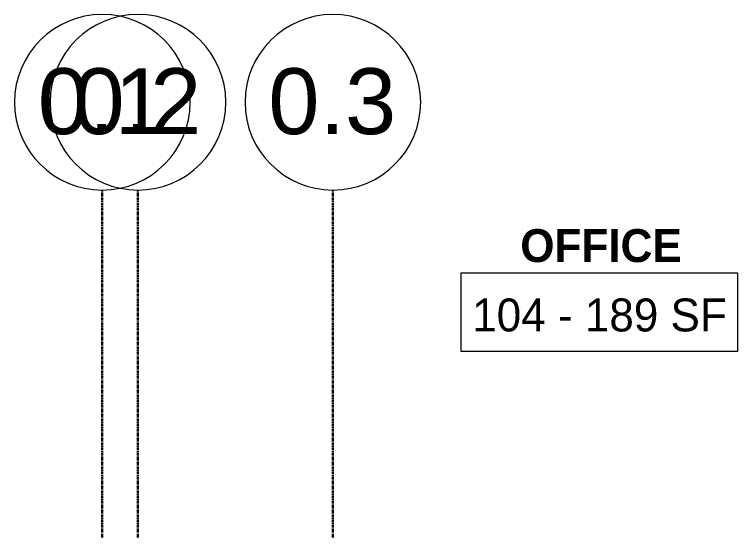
# Model space of a CAD drawing. Header units: inches. Extents: x -4110 to -1807, y 9775 to 11251.
# Drawn here: x -3845.3 to -3713.6, y 11155.9 to 11249.9 of the extents above; entities that cross this region are included whole.
import ezdxf

# ---------------------------------------------------------------- set-up
doc = ezdxf.new("R2010")
doc.units = ezdxf.units.IN
doc.header["$MEASUREMENT"] = 0
doc.linetypes.add('Grid Line 1_2_', pattern=[0.875, 0.5, -0.125, 0.125, -0.125])
for name, color, linetype, lineweight in [('0-1', 7, 'Continuous', 5), ('0-5', 165, 'Continuous', 5), ('A-AREA-IDEN', 2, 'Continuous', 9), ('S-GRID-1', 1, 'Grid Line 1_2_', 30), ('S-GRID-IDEN', 1, 'Continuous', 9), ('S-GRID-IDEN-1', 147, 'Continuous', 9)]:
    doc.layers.add(name, color=color, linetype=linetype, lineweight=lineweight)
doc.styles.add('Arial', font='arial.ttf', dxfattribs={"height": 12})
doc.styles.add('Century Gothic', font='ufonts.com_century-gothic.ttf', dxfattribs={"height": 6})
doc.styles.add('Century Gothic_B', font='GOTHICB.TTF', dxfattribs={"height": 6})

# ---------------------------------------------------------------- blocks, each defined once
blk = doc.blocks.new('Grid - Grid Head - Circle-1738874-ENLARGED RCP - 1ST FLOOR PLAN - WEST')
at = {"layer": 'S-GRID-IDEN-1'}
for start, end in [(360, 180), (180, 360)]:
    blk.add_arc((0, 0), 0.25, start, end, dxfattribs=at)
blk = doc.blocks.new('CTR - 1st Phase - Structure_rvt-1-ENLARGED RCP - 1ST FLOOR PLAN - WEST')
at = {"layer": 'S-GRID-1'}
for p, q in [((-3829.32, 9774.88), (-3829.32, 11217.93)), ((-3822.82, 9774.88), (-3822.82, 11217.93)), ((-3787.32, 9774.88), (-3787.32, 11217.93))]:
    blk.add_line(p, q, dxfattribs=at)
at = {"layer": '0-5', "xscale": 63.99999999999997, "yscale": 63.99999999999997, "zscale": 63.99999999999997}
for p in [(-3829.32, 11233.93), (-3822.82, 11233.93), (-3787.32, 11233.93)]:
    blk.add_blockref('Grid - Grid Head - Circle-1738874-ENLARGED RCP - 1ST FLOOR PLAN - WEST', p, dxfattribs=at)
at = {"layer": 'S-GRID-IDEN', "char_height": 12, "width": 28.28, "attachment_point": 1, "style": 'Arial'}
for s, insert in [('0.1', (-3841.08, 11240.12)), ('0.2', (-3834.58, 11240.12)), ('0.3', (-3799.08, 11240.12))]:
    blk.add_mtext(s, dxfattribs=dict(at, insert=insert))

msp = doc.modelspace()

# ---------------------------------------------------------------- linework, layer by layer
at = {"layer": 'A-AREA-IDEN', "flags": 128}
msp.add_lwpolyline([(-3763.94, 11202.83), (-3713.6, 11202.83), (-3713.6, 11188.5), (-3763.94, 11188.5)], close=True, dxfattribs=at)

# ---------------------------------------------------------------- block references
at = {"layer": '0-1'}
msp.add_blockref('CTR - 1st Phase - Structure_rvt-1-ENLARGED RCP - 1ST FLOOR PLAN - WEST', (0, 0), dxfattribs=at)

# ---------------------------------------------------------------- texts
at = {"layer": 'A-AREA-IDEN', "char_height": 6, "attachment_point": 1}
for s, insert, width, style in [('OFFICE', (-3753.18, 11210.81), 34.744, 'Century Gothic_B'), ('104 - 189 SF', (-3761.94, 11198.17), 55.954, 'Century Gothic')]:
    msp.add_mtext(s, dxfattribs=dict(at, insert=insert, width=width, style=style))

doc.saveas('drawing.dxf')
